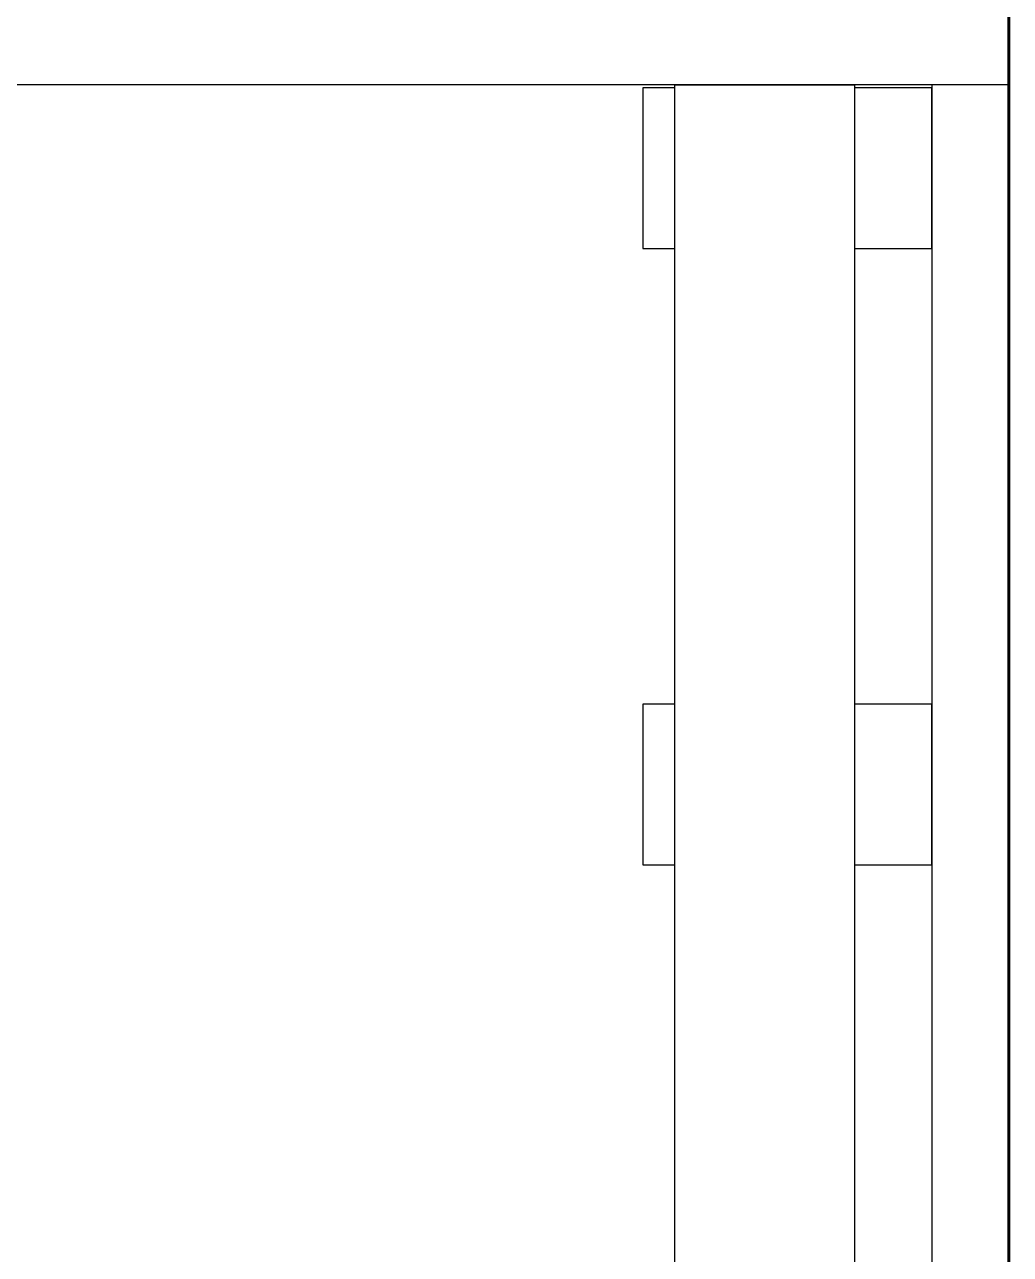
# Model space of a CAD drawing. Header units: inches. Extents: x -26985 to 86262, y -10753 to 149570.
# Drawn here: x -5401 to -3866, y 46780 to 48696 of the extents above; entities that cross this region are included whole.
import ezdxf

# ---------------------------------------------------------------- set-up
doc = ezdxf.new("R2010")
doc.units = ezdxf.units.IN
doc.header["$MEASUREMENT"] = 0
doc.layers.add('JYKC', color=4, linetype='Continuous')
doc.layers.add('JYKC-YM', color=4, linetype='Continuous')

# ---------------------------------------------------------------- blocks, each defined once
blk = doc.blocks.new('JYDSB-3115-P')
at = {"layer": 'JYKC', "color": 132}
for p, q in [((0, 440), (3115, 440)), ((3115, 160), (3115, 440)), ((0, 160), (3115, 160))]:
    blk.add_line(p, q, dxfattribs=at)
at = {"layer": 'JYKC', "color": 7, "linetype": 'Continuous', "lineweight": -3}
for points in [[(1900, 440), (1900, 560), (2150, 560), (2150, 440)], [(2860, 440), (2860, 560), (3110, 560), (3110, 440)], [(2150, 160), (2150, 110), (1900, 110), (1900, 160)], [(3110, 160), (3110, 110), (2860, 110), (2860, 160)]]:
    blk.add_lwpolyline(points, dxfattribs=at)
blk = doc.blocks.new('2135136')
at = {"layer": 'JYKC-YM', "color": 7, "linetype": 'Continuous', "lineweight": -3}
for p, q in [((47153.4, -3225.8), (46953.4, -3225.8)), ((47003.4, -3225.8), (50308.4, -3225.8)), ((47073.4, -3225.8), (47073.4, -6435.8)), ((47073.4, -3345.8), (47153.4, -3345.8)), ((47153.4, -3345.8), (50188.4, -3345.8))]:
    blk.add_line(p, q, dxfattribs=at)
at = {"layer": 'JYKC-YM', "color": 2, "linetype": 'Continuous', "lineweight": -3, "const_width": 5}
blk.add_lwpolyline([(50308.4, -3225.8), (46953.4, -3225.8), (46953.4, -6435.8)], dxfattribs=at)
at = {"layer": 'JYKC-YM', "color": 7, "linetype": 'Continuous', "lineweight": -3, "xscale": -1}
blk.add_blockref('JYDSB-3115-P', (50188.4, -3905.8), dxfattribs=at)

msp = doc.modelspace()

# ---------------------------------------------------------------- block references
at = {"layer": 'JYKC', "color": 0, "linetype": 'Continuous', "lineweight": -3, "rotation": 270}
msp.add_blockref('2135136', (-642.7, 95675.3), dxfattribs=at)

doc.saveas('drawing.dxf')
